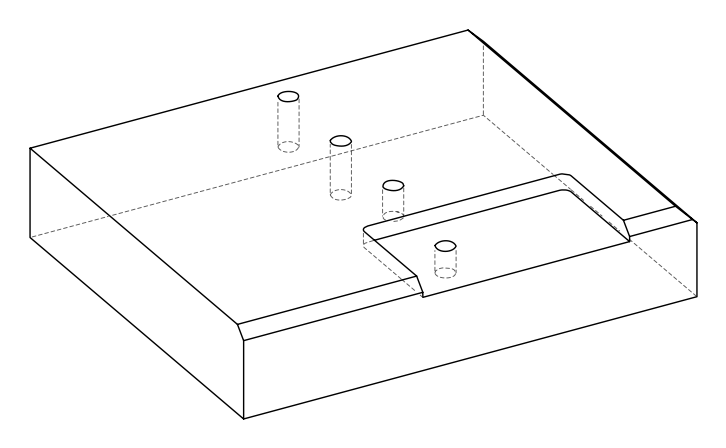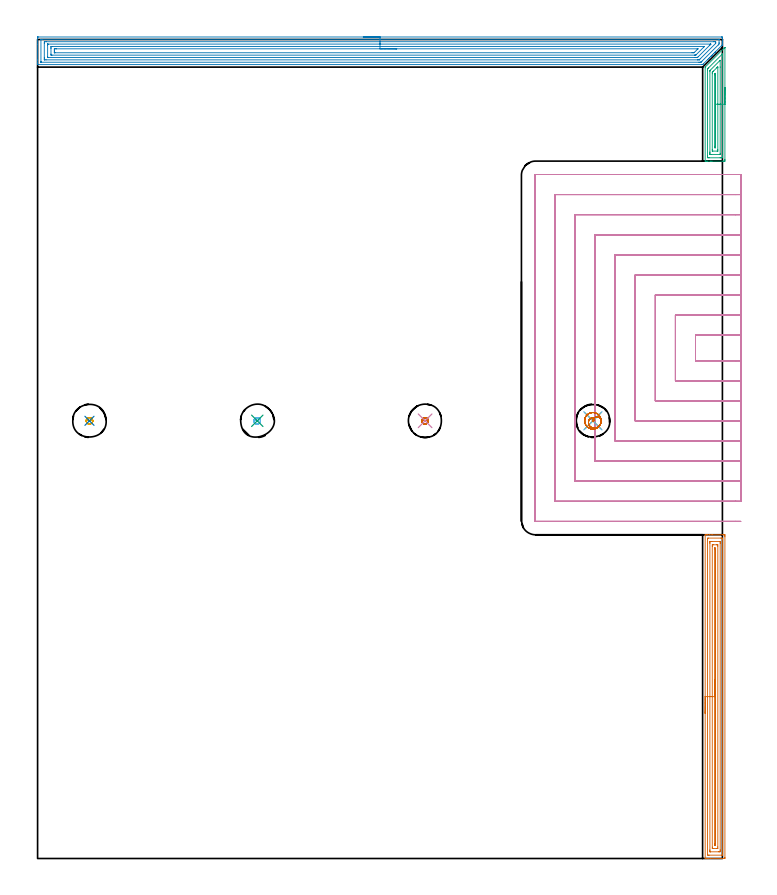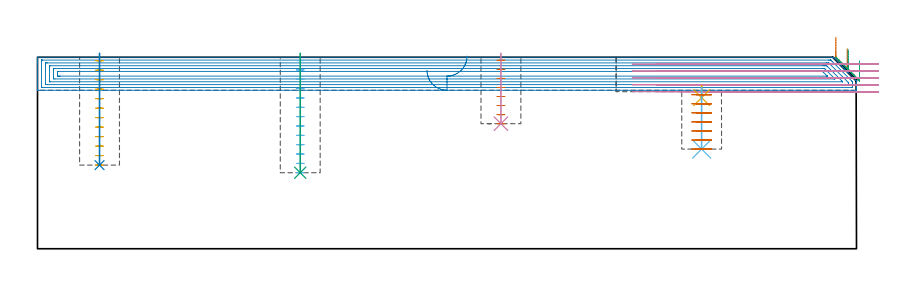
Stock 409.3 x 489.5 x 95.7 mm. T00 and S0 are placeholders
(PLAN: 13 operations, 5 tool changes, 77.2 min)
(1 AREA_MILL | FG_CHAMFER_SURFACE | UGT0205_001 | 7.92 min | 13923 mm3)
(2 AREA_MILL_1 | FG_CHAMFER_SURFACE_1 | UGT0205_001 | 19.77 min | 55713 mm3)
(3 AREA_MILL_2 | FG_CHAMFER_SURFACE_2 | UGT0205_001 | 2.67 min | 4627 mm3)
(4 MILL_SLOT | SLOT_PARTIAL_RECTANGULAR | NXT0201_012 | Follow Part, ap 4, ae 75% | 41.93 min | 459946 mm3)
(5 MILL_BLIND_HOLE_FROM_SOLID_MATERIAL | STEP1POCKET | NXT0201_012 | Spiral | 0.89 min | 16690 mm3)
(6 MILL_BLIND_HOLE_FROM_SOLID_MATERIAL_1 | STEP1POCKET_1 | NXT0201_012 | Spiral | 0.97 min | 17961 mm3)
(7 MILL_BLIND_HOLE_FROM_SOLID_MATERIAL_2 | STEP1POCKET_2 | NXT0201_012 | Spiral | 0.6 min | 10325 mm3)
(8 BORE_BLIND_HOLE | STEP1POCKET | UGT0332_076 | 0.23 min | 0 mm3)
(9 BORE_BLIND_HOLE_1 | STEP1POCKET_1 | UGT0332_076 | 0.24 min | 0 mm3)
(10 BORE_BLIND_HOLE_2 | STEP1POCKET_2 | UGT0332_076 | 0.14 min | 0 mm3)
(11 SPOT_DRILL | STEP1POCKET_3 | NXT0321_9005460120000 | 0.05 min | 160 mm3)
(12 DRILL_BLIND_HOLE_INTO_CENTER | STEP1POCKET_3 | NXT0301_128 | 0.13 min | 2898 mm3)
(13 MILL_ROUGH_BLIND_HOLE_CONTOUR | STEP1POCKET_3 | NXT0201_010 | Spiral | 1.63 min | 5825 mm3)
(TOOL UGT0205_001 | Chamfer Mill 20 x 3 x 45 deg. | D20 FL50 Z2)
(TOOL NXT0201_012 | ENDMILL 16mm [2P460-1600-NA 1630] | D16 FL38 Z6)
(TOOL UGT0332_076 | 19.75 mm Rough Boring Bar | D19.75)
(TOOL NXT0321_9005460120000 | NC Spot Drill, 142deg, 12mm, Carbide, Uncoated | D12 PA142 FL30 Z2)
(TOOL NXT0301_128 | Carbide Drill 12mm [861.1-1200-036A1-GP GC34] | D12 PA150 FL37.4 Z2)
(TOOL NXT0201_010 | ENDMILL 10mm [2P460-1000-NA 1630] | D10 FL30 Z6)
(OP 1 AREA_MILL)
G17 G21 G94 G90
T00 M6
G54
G17 G0 G90 X399. Y86.75 S1061 M3
G43 Z105.7 H0
G94 G1 Y86.788 Z104.828 F250.
Y86.902 Z103.963
Y87.091 Z103.112
Y87.353 Z102.28
Y87.687 Z101.474
Y88.09 Z100.7
Y88.559 Z99.964
Y89.09 Z99.272
Y89.679 Z98.629
Y90.322 Z98.039
Y91.014 Z97.508
Y91.75 Z97.04
Y92.524 Z96.637
Y93.33 Z96.303
Y94.162 Z96.041
Y95.014 Z95.852
Y95.878 Z95.738
Y96.75 Z95.7
Y193.318
X399.003 Y193.49 Z95.688
X399.046 Y193.493 Z95.645
X399.459 Y193.5 Z95.241
X399.728 Z94.972
X400.453 Z94.242
X401.704 Z92.993
X403.121 Z91.575
X409.611 Z85.086
X410.237 Y193.496 Z84.461
X410.792 Y193.492 Z83.906
X410.794 Y193.431 Z83.904
X410.799 Y192.871 Z83.901
X410.8 Y192.304 Z83.9
Y0.629
X410.797 Y0.298 Z83.902
X410.792 Y0.01 Z83.906
X410.5 Y0. Z84.197
X402.232 Z92.463
X400.815 Z93.881
X400.453 Z94.242
X399.728 Z94.972
X399.459 Z95.241
X399.048 Z95.643
X399.003 Y0.009 Z95.688
X399. Y0.182 Z95.7
Y96.75
X400.414 Z94.286
X400.415 Y191.083 Z94.285
X400.416 Y191.119 Z94.284
X400.453 Y191.49 Z94.247
X400.928 Y191.499 Z93.772
X408.458 Y191.5 Z86.242
X408.933 Y191.499 Z85.767
X409.347 Y191.49 Z85.353
X409.383 Y191.083 Z85.317
X409.385 Y191.045 Z85.315
Y2.418
X409.383 Y2.381 Z85.317
X409.347 Y2.01 Z85.353
X408.872 Y2.001 Z85.828
X401.342 Y2. Z93.358
X400.867 Y2.001 Z93.833
X400.453 Y2.01 Z94.247
X400.417 Y2.418 Z94.283
X400.415 Y2.455 Z94.285
X400.414 Y96.75 Z94.286
X401.828 Z92.872
X401.829 Y188.4 Z92.871
Y188.805
X401.833 Y189.294 Z92.867
X401.835 Y189.487 Z92.865
X402.03 Y189.497 Z92.67
X402.232 Y189.499 Z92.468
X402.916 Y189.5 Z91.784
X407.568 Z87.132
X407.773 Y189.498 Z86.927
X407.909 Y189.494 Z86.791
X407.956 Y189.49 Z86.744
X407.965 Y189.474 Z86.735
X407.967 Y189.429 Z86.733
X407.97 Y189.294 Z86.73
X407.971 Y188.889 Z86.729
X407.972 Y188.4 Z86.728
X407.971 Y5.1 Z86.729
Y4.696
X407.967 Y4.206 Z86.733
X407.964 Y4.013 Z86.736
X407.77 Y4.003 Z86.93
X407.568 Y4.001 Z87.132
X406.884 Y4. Z87.816
X402.232 Z92.468
X402.027 Y4.002 Z92.673
X401.891 Y4.006 Z92.809
X401.844 Y4.01 Z92.856
X401.835 Y4.026 Z92.865
X401.833 Y4.071 Z92.867
X401.83 Y4.206 Z92.87
X401.829 Y4.611 Z92.871
X401.828 Y5.1 Z92.872
Y96.75
X403.243 Z91.457
Y186.612
X403.247 Y187.379 Z91.453
X403.249 Y187.484 Z91.451
X403.348 Y187.49 Z91.352
X403.569 Y187.496 Z91.131
X404.011 Y187.5 Z90.689
X405.789 Z88.911
X406.233 Y187.496 Z88.467
X406.452 Y187.491 Z88.248
X406.55 Y187.486 Z88.15
X406.552 Y187.411 Z88.148
X406.557 Y186.734 Z88.143
Y6.888
X406.553 Y6.121 Z88.147
X406.55 Y6.016 Z88.15
X406.452 Y6.01 Z88.248
X406.231 Y6.004 Z88.469
X405.789 Y6. Z88.911
X404.011 Z90.689
X403.567 Y6.004 Z91.133
X403.348 Y6.009 Z91.352
X403.25 Y6.014 Z91.45
X403.248 Y6.089 Z91.452
X403.243 Y6.766 Z91.457
Y96.75
X404.657 Z90.043
Y185.068
X404.659 Y185.312 Z90.041
X404.663 Y185.474 Z90.037
X404.665 Y185.492 Z90.035
X404.67 Y185.494 Z90.03
X404.69 Y185.498 Z90.01
X404.732 Y185.499 Z89.968
X404.9 Y185.498 Z89.8
X405.122 Y185.494 Z89.578
X405.137 Y185.483 Z89.563
X405.139 Y185.477 Z89.561
X405.142 Y184.823 Z89.558
X405.143 Y184.579 Z89.557
Y8.432
X405.141 Y8.188 Z89.559
X405.137 Y8.026 Z89.563
X405.135 Y8.008 Z89.565
X405.13 Y8.006 Z89.57
X405.11 Y8.002 Z89.59
X405.068 Y8.001 Z89.632
X404.9 Y8.002 Z89.8
X404.678 Y8.006 Z90.022
X404.663 Y8.017 Z90.037
X404.661 Y8.023 Z90.039
X404.658 Y8.677 Z90.042
X404.657 Y8.921 Z90.043
Y96.75
Y97.622 Z90.081
Y98.487 Z90.195
Y99.338 Z90.384
Y100.17 Z90.646
Y100.976 Z90.98
Y101.75 Z91.383
Y102.486 Z91.852
Y103.178 Z92.383
Y103.821 Z92.972
Y104.41 Z93.615
Y104.942 Z94.307
Y105.41 Z95.043
Y105.813 Z95.817
Y106.147 Z96.623
Y106.409 Z97.455
Y106.598 Z98.307
Y106.712 Z99.172
Y106.75 Z100.043
G0 Z105.7
M5
M2
(OP 2 AREA_MILL_1)
G17 G21 G94 G90
T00 M6
G54
G17 G0 G90 X194.65 Y491. S1061 M3
G43 Z105.7 H0
Z89.2
G94 G1 X194.688 Z88.328 F250.
X194.802 Z87.464
X194.991 Z86.612
X195.253 Z85.78
X195.587 Z84.974
X195.99 Z84.2
X196.459 Z83.464
X196.99 Z82.772
X197.579 Z82.129
X198.222 Z81.54
X198.914 Z81.009
X199.65 Z80.54
X200.424 Z80.137
X201.23 Z79.803
X202.062 Z79.541
X202.914 Z79.352
X203.778 Z79.238
X204.65 Z79.2
X408.688 Y490.999 Z79.201
X409.061 Y490.996 Z79.202
X409.29 Y490.992 Z79.204
X409.3 Y490.63 Z79.565
Y490.355 Z79.84
Y489.755 Z80.44
Y489.204 Z80.993
Y488.879 Z81.317
Y488.329 Z81.868
Y488.004 Z82.192
Y487.353 Z82.846
Y486.902 Z83.297
X409.29 Y486.296 Z83.902
X409.249 Y486.252 Z83.946
X409.134 Y486.134 Z84.065
X409.01 Y486.01 Z84.189
X405.03 Y482.03 Z88.169
X404.876 Y481.874 Z88.322
X404.818 Y481.817 Z88.381
X404.203 Y481.203 Z88.997
X404. Y480.999 Z89.198
X403.376 Y480.376 Z89.824
X403.33 Y480.33 Z89.87
X403.125 Y480.123 Z90.073
X402.549 Y479.548 Z90.651
X402.437 Y479.436 Z90.762
X402.249 Y479.248 Z90.948
X401.721 Y478.721 Z91.479
X401.374 Y478.372 Z91.824
X400.893 Y477.893 Z92.307
X400.498 Y477.496 Z92.7
X397.812 Y474.811 Z95.387
X397.628 Y474.63 Z95.566
X397.495 Y474.5 Z95.685
X397.079 Z95.7
X0.166
X0.01 Y474.502 Z95.688
X0.003 Y474.635 Z95.557
X0. Y474.775 Z95.425
Y475.095 Z95.105
Y475.745 Z94.45
Y476.946 Z93.251
Y477.496 Z92.698
Y486.553 Z83.645
Y490.63 Z79.567
X0.003 Y490.909 Z79.289
X0.01 Y490.992 Z79.205
X0.095 Y490.999 Z79.199
X0.612 Y491. Z79.2
X204.65
Y489.586 Z80.614
X406.902 Y489.585 Z80.615
X407.076 Y489.584 Z80.616
X407.25 Y489.58 Z80.62
X407.286 Y489.579 Z80.621
X407.292 Y489.556 Z80.644
X407.295 Y489.527 Z80.673
X407.299 Y489.365 Z80.835
Y487.614 Z82.586
X407.293 Y487.128 Z83.072
X407.288 Y486.75 Z83.45
X406.902 Y486.352 Z83.848
X406.852 Y486.301 Z83.899
X397.079 Y476.529 Z93.671
X396.68 Y476.137 Z94.063
X396.511 Y475.973 Z94.227
X396.452 Y475.921 Z94.279
X396.366 Y475.919 Z94.281
X396.186 Y475.916 Z94.284
X396.014 Y475.915 Z94.285
X395.294 Y475.914 Z94.286
X2.398 Y475.915 Z94.285
X2.224 Y475.916 Z94.284
X2.05 Y475.92 Z94.28
X2.014 Y475.921 Z94.279
X2.008 Y475.944 Z94.256
X2.005 Y475.973 Z94.227
X2.001 Y476.135 Z94.065
X2. Y489.269 Z80.931
X2.002 Y489.4 Z80.8
X2.006 Y489.504 Z80.696
X2.01 Y489.569 Z80.631
X2.04 Y489.579 Z80.621
X2.398 Y489.583 Z80.617
X2.572 Y489.585 Z80.615
X204.65 Y489.586 Z80.614
Y488.172 Z82.028
X404.223 Y488.171 Z82.029
X404.946 Y488.17 Z82.03
X405.116 Y488.168 Z82.032
X405.278 Y488.165 Z82.035
X405.29 Y488.004 Z82.196
X405.297 Y487.826 Z82.374
X405.296 Y487.476 Z82.724
X405.293 Y487.302 Z82.898
X405.29 Y487.217 Z82.983
X405.219 Y487.128 Z83.072
X405.171 Y487.074 Z83.126
X405.116 Y487.016 Z83.185
X395.888 Y477.789 Z92.411
X395.592 Y477.496 Z92.704
X395.441 Y477.352 Z92.848
X395.418 Y477.335 Z92.865
X395.379 Y477.333 Z92.867
X395.294 Y477.331 Z92.869
X394.572 Y477.329 Z92.871
X394.401 Y477.328 Z92.872
X5.077 Y477.329 Z92.871
X4.354 Y477.33 Z92.87
X4.184 Y477.332 Z92.868
X4.022 Y477.335 Z92.865
X4.01 Y477.496 Z92.704
X4.003 Y477.674 Z92.526
X4. Y478.372 Z91.828
Y478.552 Z91.648
X4.001 Y487.308 Z82.892
X4.01 Y488.004 Z82.196
X4.02 Y488.164 Z82.036
X5.077 Y488.171 Z82.029
X204.65 Y488.172 Z82.028
Y486.757 Z83.443
X402.141
X402.218 Y486.756 Z83.444
X402.335 Y486.753 Z83.447
X402.38 Y486.751 Z83.449
X402.372 Y486.732 Z83.468
X402.321 Y486.678 Z83.522
X402.166 Y486.518 Z83.682
X401.904 Y486.252 Z83.948
X401.726 Y486.074 Z84.126
X394.898 Y479.248 Z90.952
X394.651 Y479.002 Z91.198
X394.401 Y478.756 Z91.444
X394.016 Y478.749 Z91.451
X393.508 Y478.745 Z91.455
X393.129 Y478.743 Z91.457
X392.615
X6.485
X6.136 Y478.745 Z91.455
X6.077 Y478.746 Z91.454
X6.02 Y478.749 Z91.451
X6.01 Y478.829 Z91.371
X6. Y479.218 Z90.982
Y479.248 Z90.952
Y486.252 Z83.948
X6.004 Y486.675 Z83.525
X6.007 Y486.728 Z83.472
X6.009 Y486.748 Z83.452
X6.04 Y486.75 Z83.45
X6.177 Y486.754 Z83.446
X6.349 Y486.757 Z83.443
X204.65
Y485.343 Z84.857
X398.007
X398.363 Y485.339 Z84.861
X398.523 Y485.336 Z84.864
X398.484 Y485.294 Z84.906
X398.276 Y485.079 Z85.121
X398.057 Y484.856 Z85.344
X397.972 Y484.77 Z85.43
X393.508 Y480.308 Z89.892
X393.412 Y480.217 Z89.983
X393.357 Y480.168 Z90.032
X393.258 Y480.164 Z90.036
X393.044 Y480.16 Z90.04
X392.615 Y480.157 Z90.043
X392.58
X8.614
X8.213 Y480.161 Z90.039
X8.021 Y480.164 Z90.036
X8.01 Y480.272 Z89.928
X8.002 Y480.758 Z89.442
X8. Y484.262 Z85.938
X8.001 Y484.501 Z85.699
X8.006 Y485.131 Z85.069
X8.015 Y485.336 Z84.864
X8.683 Y485.343 Z84.857
X204.65
Y483.929 Z86.271
X394.273
X394.401 Y483.927 Z86.273
X394.628 Y483.924 Z86.276
X394.655 Y483.923 Z86.277
X394.642 Y483.901 Z86.299
X394.597 Y483.849 Z86.351
X394.553 Y483.802 Z86.398
X392.615 Y481.862 Z88.338
X392.318 Y481.578 Z88.622
X392.028 Y481.574 Z88.626
X391.722 Y481.572 Z88.628
X391.138 Y481.571 Z88.629
X10.435
X10.126 Y481.573 Z88.627
X10.038 Y481.576 Z88.624
X10.017 Y481.578 Z88.622
X10.01 Y481.585 Z88.615
X10.006 Y481.619 Z88.581
X10.002 Y481.732 Z88.468
X10.001 Y481.874 Z88.326
X10. Y482.301 Z87.899
Y483.176 Z87.024
X10.001 Y483.626 Z86.574
X10.003 Y483.839 Z86.361
X10.006 Y483.892 Z86.308
X10.009 Y483.915 Z86.285
X10.026 Y483.922 Z86.278
X10.129 Y483.925 Z86.275
X10.435 Y483.927 Z86.273
X11.019 Y483.929 Z86.271
X11.328
X204.65
X205.522 Z86.309
X206.387 Z86.423
X207.238 Z86.612
X208.07 Z86.874
X208.876 Z87.208
X209.65 Z87.611
X210.386 Z88.08
X211.078 Z88.611
X211.721 Z89.2
X212.31 Z89.843
X212.842 Z90.535
X213.31 Z91.271
X213.713 Z92.045
X214.047 Z92.851
X214.309 Z93.683
X214.498 Z94.535
X214.612 Z95.4
X214.65 Z96.271
G0 Z105.7
M5
M2
(OP 3 AREA_MILL_2)
G17 G21 G94 G90
T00 M6
G54
G17 G0 G90 X410.8 Y460.8 S1061 M3
G43 Z105.7 H0
Z93.9
G94 G1 Y460.762 Z93.028 F250.
Y460.648 Z92.164
Y460.459 Z91.312
Y460.197 Z90.48
Y459.863 Z89.674
Y459.46 Z88.9
Y458.992 Z88.164
Y458.46 Z87.472
Y457.871 Z86.829
Y457.228 Z86.24
Y456.536 Z85.708
Y455.8 Z85.24
Y455.026 Z84.837
Y454.22 Z84.503
Y453.388 Z84.241
Y452.536 Z84.052
Y451.672 Z83.938
Y450.8 Z83.9
Y417.712
X410.799 Y417.386 Z83.901
X410.793 Y416.828 Z83.904
X410.791 Y416.807 Z83.906
X410.237 Y416.803 Z84.46
X409.652 Y416.8 Z85.045
X403.121 Z91.573
X402.512 Z92.186
X402.232 Z92.465
X400.453 Z94.242
X399.893 Z94.806
X399.354 Z95.344
X399.037 Z95.654
X399.003 Y416.809 Z95.688
X399. Y416.94 Z95.7
Y472.63
X399.005 Y473.003 Z95.691
X399.122 Y473.124 Z95.575
X410.511 Y484.511 Z84.188
X410.681 Y484.678 Z84.016
X410.792 Y484.783 Z83.906
X410.798 Y484.667 Z83.902
X410.8 Y484.551 Z83.9
Y484.511
Y450.8
X409.386 Z85.314
Y420.02
X409.383 Y419.168 Z85.317
X409.381 Y419.134 Z85.319
X409.347 Y418.81 Z85.353
X408.823 Y418.802 Z85.877
X408.458 Y418.801 Z86.242
X407.935 Y418.8 Z86.765
X401.342 Y418.801 Z93.358
X400.817 Y418.803 Z93.883
X400.453 Y418.81 Z94.247
X400.419 Y419.168 Z94.281
X400.417 Y419.204 Z94.283
X400.414 Y420.059 Z94.286
Y470.887
X400.418 Y471.74 Z94.282
X400.42 Y471.772 Z94.28
X400.453 Y471.991 Z94.247
X400.769 Y472.314 Z93.931
X401.081 Y472.631 Z93.619
X409.101 Y480.65 Z85.599
X409.226 Y480.771 Z85.474
X409.347 Y480.885 Z85.353
X409.379 Y480.65 Z85.321
X409.382 Y480.615 Z85.318
X409.386 Y479.759 Z85.314
Y479.72
Y450.8
X407.972 Z86.728
X407.971 Y421.438 Z86.729
X407.967 Y420.95 Z86.733
X407.965 Y420.85 Z86.735
X407.961 Y420.81 Z86.739
X407.867 Y420.806 Z86.833
X407.717 Y420.801 Z86.983
X402.381 Z92.319
X402.232 Y420.804 Z92.468
X402.082 Y420.81 Z92.618
X401.835 Y420.825 Z92.865
X401.833 Y420.95 Z92.867
X401.83 Y421.352 Z92.87
X401.829 Y421.841 Z92.871
X401.828 Y422.245 Z92.872
X401.829 Y470.361 Z92.871
X401.831 Y470.849 Z92.869
X401.833 Y470.898 Z92.867
X401.835 Y470.919 Z92.865
X401.849 Y470.938 Z92.851
X401.911 Y471.007 Z92.789
X401.99 Y471.09 Z92.71
X407.832 Y476.933 Z86.868
X407.895 Y476.993 Z86.805
X407.95 Y477.042 Z86.75
X407.962 Y477.052 Z86.738
X407.965 Y477.045 Z86.735
X407.967 Y476.994 Z86.733
X407.971 Y476.831 Z86.729
X407.972 Y473.02 Z86.728
Y450.8
X406.557 Z88.143
Y423.623
X406.552 Y422.859 Z88.148
X406.551 Y422.812 Z88.149
X406.508 Y422.809 Z88.192
X406.406 Y422.804 Z88.294
X406.2 Y422.801 Z88.5
X403.57 Z91.13
X403.384 Y422.803 Z91.316
X403.291 Y422.807 Z91.409
X403.251 Y422.81 Z91.449
X403.25 Y422.841 Z91.45
X403.243 Y423.501 Z91.457
Y423.623
Y469.066
X403.249 Y469.829 Z91.451
X403.251 Y469.891 Z91.449
X403.311 Y469.957 Z91.389
X403.659 Y470.309 Z91.041
X404.011 Y470.662 Z90.689
X405.979 Y472.631 Z88.721
X406.087 Y472.735 Z88.613
X406.335 Y472.975 Z88.365
X406.551 Y473.166 Z88.149
X406.556 Y472.754 Z88.144
X406.557 Y472.631 Z88.143
Y450.8
X405.143 Z89.557
Y425.162
X405.141 Y424.918 Z89.559
X405.139 Y424.849 Z89.561
X405.136 Y424.814 Z89.564
X405.125 Y424.81 Z89.575
X405.051 Y424.806 Z89.649
X404.9 Y424.804 Z89.8
X404.699 Y424.808 Z90.001
X404.67 Y424.81 Z90.03
X404.664 Y424.87 Z90.036
X404.66 Y424.999 Z90.04
X404.658 Y425.162 Z90.042
X404.657 Y425.405 Z90.043
Y425.649
Y468.418
X404.661 Y468.742 Z90.039
X404.664 Y468.822 Z90.036
X404.667 Y468.857 Z90.033
X404.883 Y469.084 Z89.817
X404.9 Y469.099 Z89.8
X405.136 Y469.292 Z89.564
X405.14 Y469.066 Z89.56
X405.142 Y468.824 Z89.558
X405.143 Y468.175 Z89.557
Y467.932
Y450.8
Y449.928 Z89.595
Y449.064 Z89.709
Y448.212 Z89.898
Y447.38 Z90.16
Y446.574 Z90.494
Y445.8 Z90.897
Y445.064 Z91.365
Y444.372 Z91.896
Y443.729 Z92.486
Y443.14 Z93.129
Y442.608 Z93.821
Y442.14 Z94.557
Y441.737 Z95.331
Y441.403 Z96.137
Y441.141 Z96.969
Y440.952 Z97.82
Y440.838 Z98.685
Y440.8 Z99.557
G0 Z105.7
M5
M2
(OP 4 MILL_SLOT)
G17 G21 G94 G90
T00 M6
G54
G17 G0 G90 X420.3 Y312.806 S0 M3
G43 Z105.7 H1
Z92.26
G94 G1 X417.3 Y312.8 F250.
X417.101 F500.
X393.2
Y297.5
X417.1
X417.3
X420.3 Y297.494 F250.
Y324.807
X417.3 Y324.8
X417.101 F500.
X381.2
Y285.5
X417.1
X417.3
X420.3 Y285.493 F250.
Y336.809
X417.3 Y336.8
X417.101 F500.
X369.2
Y273.5
X417.1
X417.3
X420.3 Y273.491 F250.
Y348.81
X417.3 Y348.8
X417.101 F500.
X357.2
Y261.5
X417.1
X417.3
X420.3 Y261.49 F250.
Y360.813
X417.3 Y360.8
X417.101 F500.
X345.2
Y249.5
X417.1
X417.3
X420.3 Y249.487 F250.
Y372.817
X417.3 Y372.801
X417.101 Y372.8 F500.
X333.2
Y237.5
X417.1
X417.3 Y237.499
X420.3 Y237.483 F250.
Y384.826
X417.3 Y384.801
X417.101 Y384.8 F500.
X321.2
Y225.5
X417.1
X417.3 Y225.499
X420.3 Y225.474 F250.
Y396.851
X417.3 Y396.802
X417.101 Y396.8 F500.
X309.2
Y213.5
X417.1
G2 X417.3 Y213.498 R12.
G1 X420.3 Y213.448 F250.
X420.101 Y408.8
X417.101
X297.6 F500.
G3 X297.2 Y408.4 R0.4
G1 Y201.9
G3 X297.6 Y201.5 R0.4
G1 X417.1
X420.1 F250.
G0 X420.3 Y312.8 Z88.82
G1 X417.3
X393.2 F500.
Y297.5
X417.3
X420.3 F250.
Y324.8
X417.3
X381.2 F500.
Y285.5
X417.3
X420.3 F250.
Y336.8
X417.3
X369.2 F500.
Y273.5
X417.3
X420.3 F250.
Y348.8
X417.3
X357.2 F500.
Y261.5
X417.3
X420.3 F250.
Y360.8
X417.3
X345.2 F500.
Y249.5
X417.3
X420.3 F250.
Y372.8
X417.3
X333.2 F500.
Y237.5
X417.3
X420.3 F250.
Y384.8
X417.3
X321.2 F500.
Y225.5
X417.3
X420.3 F250.
Y396.8
X417.3
X309.2 F500.
Y213.5
X417.3
X420.3 F250.
Y408.8
X417.3
X297.6 F500.
G3 X297.2 Y408.4 R0.4
G1 Y201.9
G3 X297.6 Y201.5 R0.4
G1 X417.3
X420.3 F250.
G0 Y312.8 Z85.38
G1 X417.3
X393.2 F500.
Y297.5
X417.3
X420.3 F250.
Y324.8
X417.3
X381.2 F500.
Y285.5
X417.3
X420.3 F250.
Y336.8
X417.3
X369.2 F500.
Y273.5
X417.3
X420.3 F250.
Y348.8
X417.3
X357.2 F500.
Y261.5
X417.3
X420.3 F250.
Y360.8
X417.3
X345.2 F500.
Y249.5
X417.3
X420.3 F250.
Y372.8
X417.3
X333.2 F500.
Y237.5
X417.3
X420.3 F250.
Y384.8
X417.3
X321.2 F500.
Y225.5
X417.3
X420.3 F250.
Y396.8
X417.3
X309.2 F500.
Y213.5
X417.3
X420.3 F250.
Y408.8
X417.3
X297.6 F500.
G3 X297.2 Y408.4 R0.4
G1 Y201.9
G3 X297.6 Y201.5 R0.4
G1 X417.3
X420.3 F250.
G0 Y312.8 Z81.94
G1 X417.3
X393.2 F500.
Y297.5
X417.3
X420.3 F250.
Y324.8
X417.3
X381.2 F500.
Y285.5
X417.3
X420.3 F250.
Y336.8
X417.3
X369.2 F500.
Y273.5
X417.3
X420.3 F250.
Y348.8
X417.3
X357.2 F500.
Y261.5
X417.3
X420.3 F250.
Y360.8
X417.3
X345.2 F500.
Y249.5
X417.3
X420.3 F250.
Y372.8
X417.3
X333.2 F500.
Y237.5
X417.3
X420.3 F250.
Y384.8
X417.3
X321.2 F500.
Y225.5
X417.3
X420.3 F250.
Y396.8
X417.3
X309.2 F500.
Y213.5
X417.3
X420.3 F250.
Y408.8
X417.3
X297.6 F500.
G3 X297.2 Y408.4 R0.4
G1 Y201.9
G3 X297.6 Y201.5 R0.4
G1 X417.3
X420.3 F250.
G0 Y312.8 Z78.5
G1 X417.3
X393.2 F500.
Y297.5
X417.3
X420.3 F250.
Y324.8
X417.3
X381.2 F500.
Y285.5
X417.3
X420.3 F250.
Y336.8
X417.3
X369.2 F500.
Y273.5
X417.3
X420.3 F250.
Y348.8
X417.3
X357.2 F500.
Y261.5
X417.3
X420.3 F250.
Y360.8
X417.3
X345.2 F500.
Y249.5
X417.3
X420.3 F250.
Y372.8
X417.3
X333.2 F500.
Y237.5
X417.3
X420.3 F250.
Y384.8
X417.3
X321.2 F500.
Y225.5
X417.3
X420.3 F250.
Y396.8
X417.3
X309.2 F500.
Y213.5
X417.3
X420.3 F250.
Y408.8
X417.3
X297.6 F500.
G3 X297.2 Y408.4 R0.4
G1 Y201.9
G3 X297.6 Y201.5 R0.4
G1 X417.3
X420.3 F250.
G0 Z105.7
M5
M2
(OP 5 MILL_BLIND_HOLE_FROM_SOLID_MATERIAL)
G17 G21 G94 G90
T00 M6
G54
G17 G0 G90 X31. Y261.6 S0 M3
G43 Z105.7 H1
Z93.958
G94 G3 X31.975 Y262.575 R0.975 F250.
X31. Y263.55 R0.975
X29.05 Y261.6 R1.95
X31. Y263.55 R-1.95
X30.025 Y262.575 R0.975
X31. Y261.6 R0.975
G0 Z89.217
G3 X31.975 Y262.575 R0.975
X31. Y263.55 R0.975
X29.05 Y261.6 R1.95
X31. Y263.55 R-1.95
X30.025 Y262.575 R0.975
X31. Y261.6 R0.975
G0 Z84.475
G3 X31.975 Y262.575 R0.975
X31. Y263.55 R0.975
X29.05 Y261.6 R1.95
X31. Y263.55 R-1.95
X30.025 Y262.575 R0.975
X31. Y261.6 R0.975
G0 Z79.733
G3 X31.975 Y262.575 R0.975
X31. Y263.55 R0.975
X29.05 Y261.6 R1.95
X31. Y263.55 R-1.95
X30.025 Y262.575 R0.975
X31. Y261.6 R0.975
G0 Z74.992
G3 X31.975 Y262.575 R0.975
X31. Y263.55 R0.975
X29.05 Y261.6 R1.95
X31. Y263.55 R-1.95
X30.025 Y262.575 R0.975
X31. Y261.6 R0.975
G0 Z70.25
G3 X31.975 Y262.575 R0.975
X31. Y263.55 R0.975
X29.05 Y261.6 R1.95
X31. Y263.55 R-1.95
X30.025 Y262.575 R0.975
X31. Y261.6 R0.975
G0 Z65.508
G3 X31.975 Y262.575 R0.975
X31. Y263.55 R0.975
X29.05 Y261.6 R1.95
X31. Y263.55 R-1.95
X30.025 Y262.575 R0.975
X31. Y261.6 R0.975
G0 Z60.767
G3 X31.975 Y262.575 R0.975
X31. Y263.55 R0.975
X29.05 Y261.6 R1.95
X31. Y263.55 R-1.95
X30.025 Y262.575 R0.975
X31. Y261.6 R0.975
G0 Z56.025
G3 X31.975 Y262.575 R0.975
X31. Y263.55 R0.975
X29.05 Y261.6 R1.95
X31. Y263.55 R-1.95
X30.025 Y262.575 R0.975
X31. Y261.6 R0.975
G0 Z51.283
G3 X31.975 Y262.575 R0.975
X31. Y263.55 R0.975
X29.05 Y261.6 R1.95
X31. Y263.55 R-1.95
X30.025 Y262.575 R0.975
X31. Y261.6 R0.975
G0 Z46.542
G3 X31.975 Y262.575 R0.975
X31. Y263.55 R0.975
X29.05 Y261.6 R1.95
X31. Y263.55 R-1.95
X30.025 Y262.575 R0.975
X31. Y261.6 R0.975
G0 Z41.8
G3 X31.975 Y262.575 R0.975
X31. Y263.55 R0.975
X29.05 Y261.6 R1.95
X31. Y263.55 R-1.95
X30.025 Y262.575 R0.975
X31. Y261.6 R0.975
G0 Z105.7
M5
M2
(OP 6 MILL_BLIND_HOLE_FROM_SOLID_MATERIAL_1)
G17 G21 G94 G90
T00 M6
G54
G17 G0 G90 X131.3 Y261.6 S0 M3
G43 Z105.7 H1
Z94.031
G94 G3 X132.275 Y262.575 R0.975 F250.
X131.3 Y263.55 R0.975
X129.35 Y261.6 R1.95
X131.3 Y263.55 R-1.95
X130.325 Y262.575 R0.975
X131.3 Y261.6 R0.975
G0 Z89.362
G3 X132.275 Y262.575 R0.975
X131.3 Y263.55 R0.975
X129.35 Y261.6 R1.95
X131.3 Y263.55 R-1.95
X130.325 Y262.575 R0.975
X131.3 Y261.6 R0.975
G0 Z84.692
G3 X132.275 Y262.575 R0.975
X131.3 Y263.55 R0.975
X129.35 Y261.6 R1.95
X131.3 Y263.55 R-1.95
X130.325 Y262.575 R0.975
X131.3 Y261.6 R0.975
G0 Z80.023
G3 X132.275 Y262.575 R0.975
X131.3 Y263.55 R0.975
X129.35 Y261.6 R1.95
X131.3 Y263.55 R-1.95
X130.325 Y262.575 R0.975
X131.3 Y261.6 R0.975
G0 Z75.354
G3 X132.275 Y262.575 R0.975
X131.3 Y263.55 R0.975
X129.35 Y261.6 R1.95
X131.3 Y263.55 R-1.95
X130.325 Y262.575 R0.975
X131.3 Y261.6 R0.975
G0 Z70.685
G3 X132.275 Y262.575 R0.975
X131.3 Y263.55 R0.975
X129.35 Y261.6 R1.95
X131.3 Y263.55 R-1.95
X130.325 Y262.575 R0.975
X131.3 Y261.6 R0.975
G0 Z66.015
G3 X132.275 Y262.575 R0.975
X131.3 Y263.55 R0.975
X129.35 Y261.6 R1.95
X131.3 Y263.55 R-1.95
X130.325 Y262.575 R0.975
X131.3 Y261.6 R0.975
G0 Z61.346
G3 X132.275 Y262.575 R0.975
X131.3 Y263.55 R0.975
X129.35 Y261.6 R1.95
X131.3 Y263.55 R-1.95
X130.325 Y262.575 R0.975
X131.3 Y261.6 R0.975
G0 Z56.677
G3 X132.275 Y262.575 R0.975
X131.3 Y263.55 R0.975
X129.35 Y261.6 R1.95
X131.3 Y263.55 R-1.95
X130.325 Y262.575 R0.975
X131.3 Y261.6 R0.975
G0 Z52.008
G3 X132.275 Y262.575 R0.975
X131.3 Y263.55 R0.975
X129.35 Y261.6 R1.95
X131.3 Y263.55 R-1.95
X130.325 Y262.575 R0.975
X131.3 Y261.6 R0.975
G0 Z47.338
G3 X132.275 Y262.575 R0.975
X131.3 Y263.55 R0.975
X129.35 Y261.6 R1.95
X131.3 Y263.55 R-1.95
X130.325 Y262.575 R0.975
X131.3 Y261.6 R0.975
G0 Z42.669
G3 X132.275 Y262.575 R0.975
X131.3 Y263.55 R0.975
X129.35 Y261.6 R1.95
X131.3 Y263.55 R-1.95
X130.325 Y262.575 R0.975
X131.3 Y261.6 R0.975
G0 Z38.
G3 X132.275 Y262.575 R0.975
X131.3 Y263.55 R0.975
X129.35 Y261.6 R1.95
X131.3 Y263.55 R-1.95
X130.325 Y262.575 R0.975
X131.3 Y261.6 R0.975
G0 Z105.7
M5
M2
(OP 7 MILL_BLIND_HOLE_FROM_SOLID_MATERIAL_2)
G17 G21 G94 G90
T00 M6
G54
G17 G0 G90 X231.6 Y261.6 S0 M3
G43 Z105.7 H1
Z94.175
G94 G3 X232.575 Y262.575 R0.975 F250.
X231.6 Y263.55 R0.975
X229.65 Y261.6 R1.95
X231.6 Y263.55 R-1.95
X230.625 Y262.575 R0.975
X231.6 Y261.6 R0.975
G0 Z89.65
G3 X232.575 Y262.575 R0.975
X231.6 Y263.55 R0.975
X229.65 Y261.6 R1.95
X231.6 Y263.55 R-1.95
X230.625 Y262.575 R0.975
X231.6 Y261.6 R0.975
G0 Z85.125
G3 X232.575 Y262.575 R0.975
X231.6 Y263.55 R0.975
X229.65 Y261.6 R1.95
X231.6 Y263.55 R-1.95
X230.625 Y262.575 R0.975
X231.6 Y261.6 R0.975
G0 Z80.6
G3 X232.575 Y262.575 R0.975
X231.6 Y263.55 R0.975
X229.65 Y261.6 R1.95
X231.6 Y263.55 R-1.95
X230.625 Y262.575 R0.975
X231.6 Y261.6 R0.975
G0 Z76.075
G3 X232.575 Y262.575 R0.975
X231.6 Y263.55 R0.975
X229.65 Y261.6 R1.95
X231.6 Y263.55 R-1.95
X230.625 Y262.575 R0.975
X231.6 Y261.6 R0.975
G0 Z71.55
G3 X232.575 Y262.575 R0.975
X231.6 Y263.55 R0.975
X229.65 Y261.6 R1.95
X231.6 Y263.55 R-1.95
X230.625 Y262.575 R0.975
X231.6 Y261.6 R0.975
G0 Z67.025
G3 X232.575 Y262.575 R0.975
X231.6 Y263.55 R0.975
X229.65 Y261.6 R1.95
X231.6 Y263.55 R-1.95
X230.625 Y262.575 R0.975
X231.6 Y261.6 R0.975
G0 Z62.5
G3 X232.575 Y262.575 R0.975
X231.6 Y263.55 R0.975
X229.65 Y261.6 R1.95
X231.6 Y263.55 R-1.95
X230.625 Y262.575 R0.975
X231.6 Y261.6 R0.975
G0 Z105.7
M5
M2
(OP 8 BORE_BLIND_HOLE)
G17 G21 G94 G90
T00 M6
G54
G17 G0 G90 X31. Y261.6 S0 M3
G43 Z105.7 H0
G94 G85 G98 Z41.8 F250. R97.7
G80
M5
M2
(OP 9 BORE_BLIND_HOLE_1)
G17 G21 G94 G90
T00 M6
G54
G17 G0 G90 X131.3 Y261.6 S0 M3
G43 Z105.7 H0
G94 G85 G98 Z38. F250. R97.7
G80
M5
M2
(OP 10 BORE_BLIND_HOLE_2)
G17 G21 G94 G90
T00 M6
G54
G17 G0 G90 X231.6 Y261.6 S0 M3
G43 Z105.7 H0
G94 G85 G98 Z62.5 F250. R97.7
G80
M5
M2
(OP 11 SPOT_DRILL)
G17 G21 G94 G90
T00 M6
G54
G17 G0 G90 X331.9 Y261.6 S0 M3
G43 Z105.7 H0
G94 G81 G98 Z75.5 F250. R81.5
G80
M5
M2
(OP 12 DRILL_BLIND_HOLE_INTO_CENTER)
G17 G21 G94 G90
T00 M6
G54
G17 G0 G90 X331.9 Y261.6 S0 M3
G43 Z105.7 H1
G94 G81 G98 Z49.8 F250. R80.5
G80
M5
M2
(OP 13 MILL_ROUGH_BLIND_HOLE_CONTOUR)
G17 G21 G94 G90
T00 M6
G54
G17 G0 G90 X331.9 Y261.6 S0 M3
G43 Z105.7 H1
Z76.971
G94 G3 X331.928 Y263.384 R0.892 F250.
X329.426 Y261.678 R2.57
X332.351 Y257.29 R3.288
X336.84 Y261.289 R4.274
X332.211 Y266.54 R4.95
X336.84 Y261.289 R-4.95
X334.526 Y263.915 R2.475
X331.9 Y261.6 R2.475
G0 Z72.443
G3 X331.928 Y263.384 R0.892
X329.426 Y261.678 R2.57
X332.351 Y257.29 R3.288
X336.84 Y261.289 R4.274
X332.211 Y266.54 R4.95
X336.84 Y261.289 R-4.95
X334.526 Y263.915 R2.475
X331.9 Y261.6 R2.475
G0 Z67.914
G3 X331.928 Y263.384 R0.892
X329.426 Y261.678 R2.57
X332.351 Y257.29 R3.288
X336.84 Y261.289 R4.274
X332.211 Y266.54 R4.95
X336.84 Y261.289 R-4.95
X334.526 Y263.915 R2.475
X331.9 Y261.6 R2.475
G0 Z63.386
G3 X331.928 Y263.384 R0.892
X329.426 Y261.678 R2.57
X332.351 Y257.29 R3.288
X336.84 Y261.289 R4.274
X332.211 Y266.54 R4.95
X336.84 Y261.289 R-4.95
X334.526 Y263.915 R2.475
X331.9 Y261.6 R2.475
G0 Z58.857
G3 X331.928 Y263.384 R0.892
X329.426 Y261.678 R2.57
X332.351 Y257.29 R3.288
X336.84 Y261.289 R4.274
X332.211 Y266.54 R4.95
X336.84 Y261.289 R-4.95
X334.526 Y263.915 R2.475
X331.9 Y261.6 R2.475
G0 Z54.329
G3 X331.928 Y263.384 R0.892
X329.426 Y261.678 R2.57
X332.351 Y257.29 R3.288
X336.84 Y261.289 R4.274
X332.211 Y266.54 R4.95
X336.84 Y261.289 R-4.95
X334.526 Y263.915 R2.475
X331.9 Y261.6 R2.475
G0 Z49.8
G3 X331.928 Y263.384 R0.892
X329.426 Y261.678 R2.57
X332.351 Y257.29 R3.288
X336.84 Y261.289 R4.274
X332.211 Y266.54 R4.95
X336.84 Y261.289 R-4.95
X334.526 Y263.915 R2.475
X331.9 Y261.6 R2.475
G0 Z105.7
M5
M2
